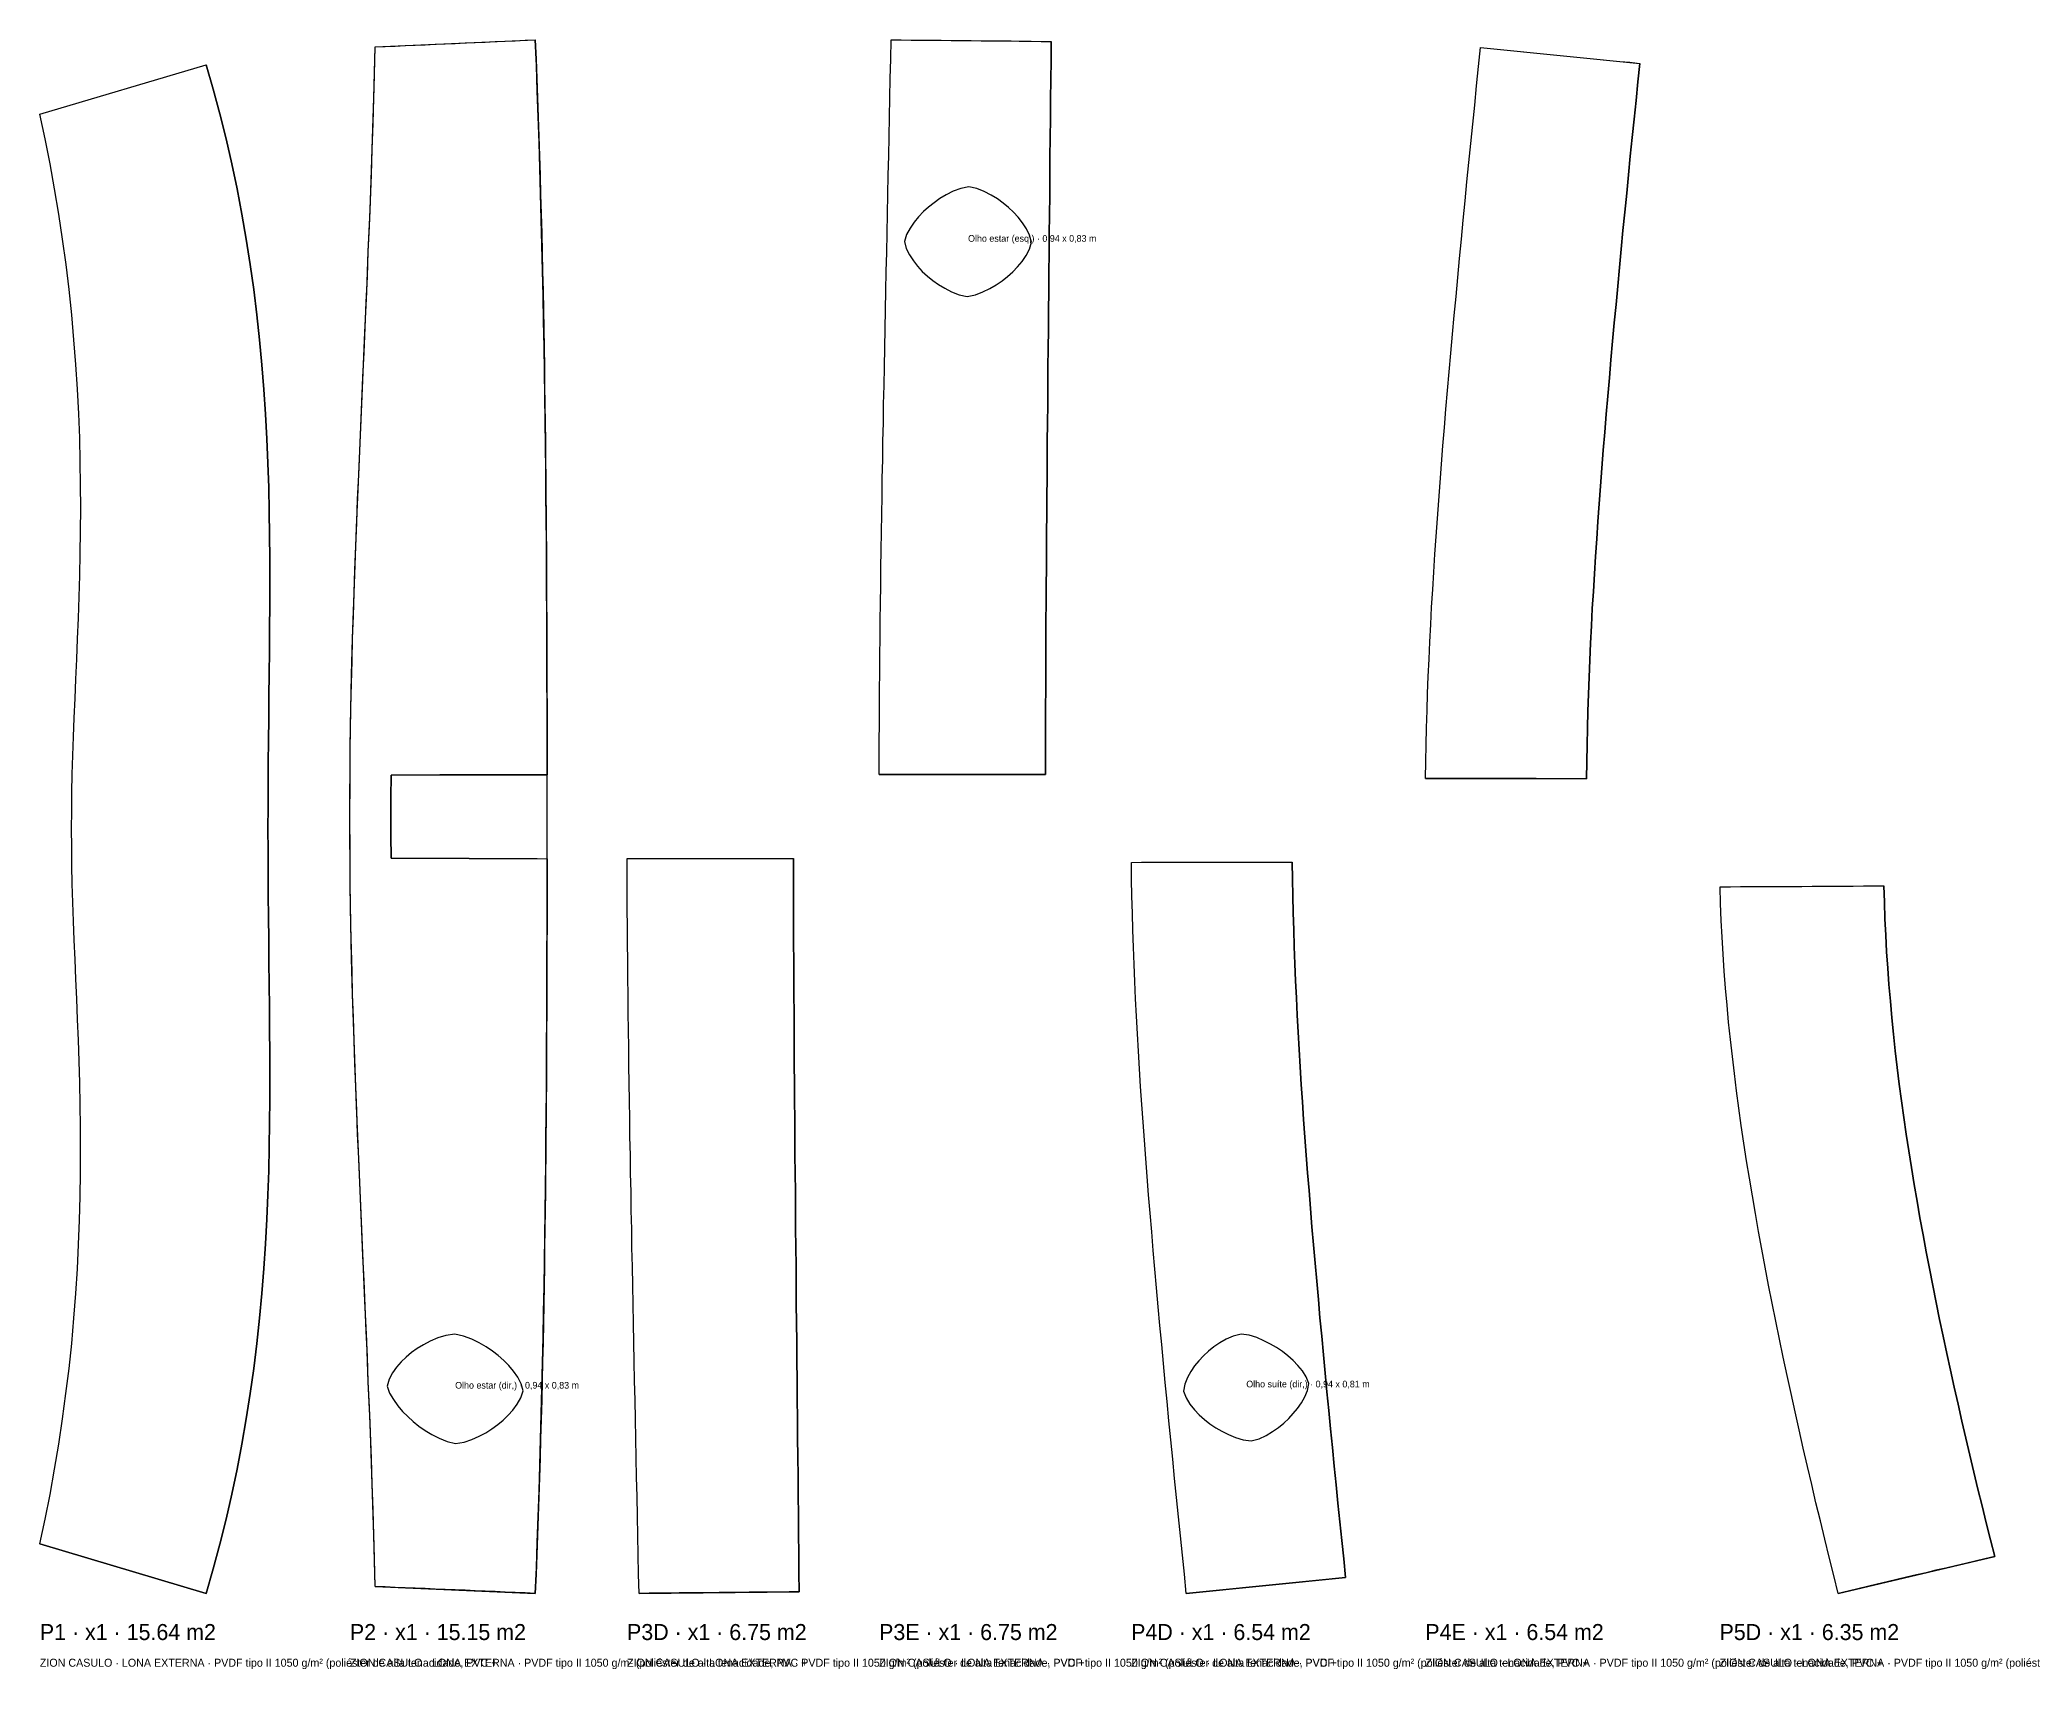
# Model space of a CAD drawing. Header units: metres. Extents: x 0 to 52.9, y -0.6 to 11.6.
# Drawn here: x 0 to 14.94, y -0.57 to 11.65 of the extents above; entities that cross this region are included whole.
import ezdxf

# ---------------------------------------------------------------- set-up
doc = ezdxf.new("R2010")
doc.units = ezdxf.units.M
for name, color, linetype in [('CLAMP', 1, 'Continuous'), ('CONTORNO', 7, 'Continuous'), ('KEDER', 5, 'Continuous'), ('RECORTE', 3, 'Continuous'), ('TEXTO', 2, 'Continuous')]:
    doc.layers.add(name, color=color, linetype=linetype)

msp = doc.modelspace()

# ---------------------------------------------------------------- linework, layer by layer
at = {"layer": 'CLAMP'}
for points in [[(2.634, 5.512), (2.634, 5.527), (2.634, 5.543), (2.634, 5.558), (2.634, 5.574), (2.634, 5.589), (2.633, 5.605), (2.633, 5.621), (2.633, 5.636), (2.633, 5.652), (2.633, 5.667), (2.633, 5.683), (2.633, 5.698), (2.633, 5.714), (2.633, 5.729), (2.633, 5.745), (2.633, 5.76), (2.633, 5.776), (2.633, 5.791), (2.633, 5.807), (2.633, 5.822), (2.633, 5.838), (2.633, 5.854), (2.633, 5.869), (2.633, 5.885), (2.633, 5.9), (2.633, 5.916), (2.633, 5.931), (2.633, 5.947), (2.633, 5.962), (2.633, 5.978), (2.633, 5.993), (2.633, 6.009), (2.633, 6.024), (2.633, 6.04), (2.634, 6.055), (2.634, 6.071), (2.634, 6.087), (2.634, 6.102), (2.634, 6.118), (2.634, 6.133), (3.803, 6.137)], [(6.293, 6.138), (7.54, 6.138)], [(10.391, 6.108), (11.597, 6.107)], [(2.634, 5.512), (3.803, 5.507)], [(4.404, 5.508), (5.65, 5.508)], [(8.185, 5.479), (9.391, 5.481)], [(12.599, 5.297), (13.827, 5.304)]]:
    msp.add_lwpolyline(points, dxfattribs=at)
at = {"layer": 'CONTORNO'}
for points in [[(2.515, 0.052), (2.507, 0.358), (2.498, 0.665), (2.487, 0.973), (2.476, 1.28), (2.463, 1.586), (2.451, 1.89), (2.438, 2.192), (2.424, 2.491), (2.411, 2.788), (2.399, 3.081), (2.386, 3.37), (2.375, 3.655), (2.364, 3.936), (2.354, 4.214), (2.345, 4.488), (2.338, 4.759), (2.333, 5.027), (2.328, 5.294), (2.326, 5.558), (2.325, 5.822), (2.326, 6.086), (2.328, 6.351), (2.333, 6.617), (2.338, 6.886), (2.345, 7.157), (2.354, 7.431), (2.364, 7.708), (2.375, 7.99), (2.386, 8.275), (2.399, 8.564), (2.411, 8.857), (2.424, 9.153), (2.438, 9.453), (2.451, 9.755), (2.463, 10.059), (2.476, 10.365), (2.487, 10.672), (2.498, 10.98), (2.507, 11.287), (2.515, 11.593), (2.59, 11.596), (2.665, 11.599), (2.74, 11.603), (2.815, 11.606), (2.89, 11.609), (2.965, 11.612), (3.04, 11.616), (3.115, 11.619), (3.19, 11.622), (3.265, 11.625), (3.34, 11.629), (3.415, 11.632), (3.49, 11.635), (3.565, 11.638), (3.64, 11.642), (3.715, 11.645), (3.721, 11.5), (3.727, 11.356), (3.732, 11.211), (3.737, 11.066), (3.742, 10.921), (3.747, 10.776), (3.751, 10.63), (3.755, 10.485), (3.759, 10.341), (3.763, 10.196), (3.766, 10.052), (3.77, 9.908), (3.773, 9.764), (3.776, 9.621), (3.778, 9.479), (3.781, 9.336), (3.783, 9.195), (3.785, 9.054), (3.787, 8.914), (3.789, 8.775), (3.791, 8.636), (3.792, 8.498), (3.794, 8.361), (3.795, 8.224), (3.796, 8.089), (3.797, 7.954), (3.798, 7.82), (3.799, 7.687), (3.8, 7.554), (3.8, 7.423), (3.801, 7.292), (3.801, 7.161), (3.802, 7.032), (3.802, 6.903), (3.802, 6.774), (3.803, 6.646), (3.803, 6.518), (3.803, 6.391), (3.803, 6.264), (3.803, 6.137), (3.73, 6.137), (3.657, 6.137), (3.584, 6.137), (3.511, 6.136), (3.438, 6.136), (3.365, 6.136), (3.292, 6.136), (3.219, 6.135), (3.146, 6.135), (3.072, 6.135), (2.999, 6.135), (2.926, 6.134), (2.853, 6.134), (2.78, 6.134), (2.707, 6.133), (2.634, 6.133), (2.634, 6.118), (2.634, 6.102), (2.634, 6.087), (2.634, 6.071), (2.634, 6.055), (2.633, 6.04), (2.633, 6.024), (2.633, 6.009), (2.633, 5.993), (2.633, 5.978), (2.633, 5.962), (2.633, 5.947), (2.633, 5.931), (2.633, 5.916), (2.633, 5.9), (2.633, 5.885), (2.633, 5.869), (2.633, 5.854), (2.633, 5.838), (2.633, 5.822), (2.633, 5.807), (2.633, 5.791), (2.633, 5.776), (2.633, 5.76), (2.633, 5.745), (2.633, 5.729), (2.633, 5.714), (2.633, 5.698), (2.633, 5.683), (2.633, 5.667), (2.633, 5.652), (2.633, 5.636), (2.633, 5.621), (2.633, 5.605), (2.634, 5.589), (2.634, 5.574), (2.634, 5.558), (2.634, 5.543), (2.634, 5.527), (2.634, 5.512), (2.707, 5.511), (2.78, 5.511), (2.853, 5.511), (2.926, 5.511), (2.999, 5.51), (3.072, 5.51), (3.146, 5.51), (3.219, 5.51), (3.292, 5.509), (3.365, 5.509), (3.438, 5.509), (3.511, 5.509), (3.584, 5.508), (3.657, 5.508), (3.73, 5.508), (3.803, 5.507), (3.803, 5.381), (3.803, 5.254), (3.803, 5.127), (3.803, 4.999), (3.802, 4.871), (3.802, 4.742), (3.802, 4.613), (3.801, 4.484), (3.801, 4.353), (3.8, 4.222), (3.8, 4.091), (3.799, 3.958), (3.798, 3.825), (3.797, 3.691), (3.796, 3.556), (3.795, 3.42), (3.794, 3.284), (3.792, 3.147), (3.791, 3.009), (3.789, 2.87), (3.787, 2.731), (3.785, 2.591), (3.783, 2.45), (3.781, 2.308), (3.778, 2.166), (3.776, 2.024), (3.773, 1.881), (3.77, 1.737), (3.766, 1.593), (3.763, 1.449), (3.759, 1.304), (3.755, 1.159), (3.751, 1.014), (3.747, 0.869), (3.742, 0.724), (3.737, 0.579), (3.732, 0.434), (3.727, 0.289), (3.721, 0.144), (3.715, 0), (3.64, 0.003), (3.565, 0.006), (3.49, 0.01), (3.415, 0.013), (3.34, 0.016), (3.265, 0.019), (3.19, 0.023), (3.115, 0.026), (3.04, 0.029), (2.965, 0.032), (2.89, 0.036), (2.815, 0.039), (2.74, 0.042), (2.665, 0.045), (2.59, 0.049)], [(6.293, 6.138), (6.294, 6.265), (6.294, 6.391), (6.295, 6.519), (6.296, 6.646), (6.297, 6.774), (6.298, 6.903), (6.299, 7.032), (6.3, 7.162), (6.302, 7.292), (6.303, 7.423), (6.305, 7.555), (6.307, 7.687), (6.309, 7.82), (6.311, 7.954), (6.313, 8.089), (6.315, 8.225), (6.317, 8.361), (6.32, 8.498), (6.322, 8.636), (6.325, 8.775), (6.327, 8.914), (6.33, 9.054), (6.333, 9.195), (6.335, 9.337), (6.338, 9.479), (6.341, 9.621), (6.344, 9.764), (6.347, 9.908), (6.35, 10.052), (6.353, 10.196), (6.356, 10.341), (6.359, 10.486), (6.362, 10.631), (6.365, 10.776), (6.368, 10.921), (6.371, 11.066), (6.374, 11.211), (6.377, 11.356), (6.38, 11.501), (6.383, 11.645), (6.458, 11.645), (6.533, 11.644), (6.608, 11.643), (6.683, 11.643), (6.758, 11.642), (6.833, 11.641), (6.908, 11.64), (6.983, 11.64), (7.058, 11.639), (7.133, 11.638), (7.208, 11.637), (7.283, 11.637), (7.358, 11.636), (7.433, 11.635), (7.508, 11.634), (7.583, 11.634), (7.582, 11.49), (7.58, 11.345), (7.579, 11.201), (7.577, 11.056), (7.576, 10.912), (7.574, 10.767), (7.573, 10.623), (7.572, 10.478), (7.57, 10.334), (7.569, 10.19), (7.567, 10.046), (7.566, 9.902), (7.565, 9.759), (7.563, 9.617), (7.562, 9.474), (7.561, 9.333), (7.559, 9.192), (7.558, 9.051), (7.557, 8.912), (7.555, 8.772), (7.554, 8.634), (7.553, 8.497), (7.552, 8.36), (7.551, 8.223), (7.55, 8.088), (7.549, 7.954), (7.548, 7.82), (7.547, 7.687), (7.546, 7.554), (7.545, 7.423), (7.544, 7.292), (7.543, 7.162), (7.543, 7.032), (7.542, 6.903), (7.542, 6.775), (7.541, 6.646), (7.541, 6.519), (7.54, 6.392), (7.54, 6.265), (7.54, 6.138), (7.462, 6.138), (7.384, 6.138), (7.306, 6.138), (7.228, 6.138), (7.15, 6.138), (7.072, 6.138), (6.995, 6.138), (6.917, 6.138), (6.839, 6.138), (6.761, 6.138), (6.683, 6.138), (6.605, 6.138), (6.527, 6.138), (6.449, 6.138), (6.371, 6.138)], [(10.391, 6.108), (10.393, 6.235), (10.395, 6.362), (10.398, 6.489), (10.402, 6.617), (10.406, 6.745), (10.411, 6.873), (10.417, 7.002), (10.423, 7.132), (10.429, 7.262), (10.436, 7.393), (10.444, 7.524), (10.452, 7.656), (10.46, 7.789), (10.469, 7.922), (10.479, 8.057), (10.489, 8.192), (10.499, 8.327), (10.51, 8.464), (10.52, 8.601), (10.532, 8.739), (10.543, 8.878), (10.555, 9.017), (10.567, 9.157), (10.58, 9.297), (10.593, 9.438), (10.605, 9.58), (10.619, 9.722), (10.632, 9.864), (10.645, 10.007), (10.659, 10.151), (10.673, 10.294), (10.687, 10.438), (10.701, 10.582), (10.715, 10.726), (10.73, 10.869), (10.744, 11.013), (10.759, 11.157), (10.773, 11.301), (10.788, 11.445), (10.803, 11.588), (10.878, 11.58), (10.952, 11.573), (11.027, 11.566), (11.102, 11.558), (11.176, 11.551), (11.251, 11.543), (11.326, 11.536), (11.4, 11.529), (11.475, 11.521), (11.549, 11.514), (11.624, 11.506), (11.699, 11.499), (11.773, 11.491), (11.848, 11.484), (11.923, 11.477), (11.997, 11.469), (11.983, 11.33), (11.969, 11.191), (11.954, 11.052), (11.94, 10.913), (11.926, 10.773), (11.912, 10.634), (11.899, 10.495), (11.885, 10.355), (11.871, 10.216), (11.858, 10.077), (11.845, 9.938), (11.832, 9.799), (11.819, 9.661), (11.806, 9.523), (11.793, 9.386), (11.781, 9.248), (11.769, 9.112), (11.757, 8.975), (11.746, 8.839), (11.734, 8.704), (11.723, 8.569), (11.713, 8.435), (11.702, 8.301), (11.692, 8.168), (11.683, 8.036), (11.674, 7.904), (11.665, 7.772), (11.657, 7.642), (11.649, 7.511), (11.641, 7.382), (11.635, 7.252), (11.628, 7.124), (11.622, 6.995), (11.617, 6.868), (11.612, 6.74), (11.608, 6.613), (11.605, 6.486), (11.602, 6.36), (11.599, 6.233), (11.597, 6.107), (11.522, 6.107), (11.447, 6.107), (11.371, 6.107), (11.296, 6.107), (11.22, 6.108), (11.145, 6.108), (11.07, 6.108), (10.994, 6.108), (10.919, 6.108), (10.843, 6.108), (10.768, 6.108), (10.693, 6.108), (10.617, 6.108), (10.542, 6.108), (10.466, 6.108)], [(0, 0.371), (0.04, 0.556), (0.077, 0.742), (0.111, 0.93), (0.142, 1.119), (0.171, 1.308), (0.196, 1.497), (0.219, 1.686), (0.239, 1.874), (0.256, 2.062), (0.27, 2.248), (0.282, 2.433), (0.291, 2.616), (0.298, 2.797), (0.303, 2.976), (0.306, 3.152), (0.306, 3.325), (0.306, 3.496), (0.303, 3.663), (0.299, 3.828), (0.295, 3.989), (0.289, 4.148), (0.283, 4.303), (0.277, 4.456), (0.27, 4.605), (0.264, 4.752), (0.258, 4.897), (0.252, 5.039), (0.247, 5.179), (0.243, 5.318), (0.241, 5.456), (0.239, 5.593), (0.238, 5.73), (0.239, 5.866), (0.241, 6.003), (0.243, 6.141), (0.247, 6.28), (0.252, 6.42), (0.258, 6.563), (0.264, 6.707), (0.27, 6.854), (0.277, 7.003), (0.283, 7.156), (0.289, 7.311), (0.295, 7.47), (0.3, 7.631), (0.303, 7.796), (0.306, 7.963), (0.307, 8.134), (0.306, 8.307), (0.303, 8.483), (0.299, 8.662), (0.292, 8.843), (0.282, 9.026), (0.271, 9.211), (0.256, 9.397), (0.239, 9.585), (0.219, 9.773), (0.197, 9.962), (0.171, 10.151), (0.143, 10.34), (0.111, 10.529), (0.077, 10.717), (0.04, 10.903), (0, 11.088), (1.246, 11.459), (1.3, 11.276), (1.35, 11.091), (1.396, 10.904), (1.439, 10.717), (1.479, 10.529), (1.515, 10.34), (1.548, 10.151), (1.578, 9.962), (1.604, 9.774), (1.628, 9.585), (1.648, 9.397), (1.665, 9.21), (1.68, 9.024), (1.693, 8.839), (1.703, 8.655), (1.71, 8.472), (1.716, 8.291), (1.72, 8.111), (1.723, 7.933), (1.725, 7.756), (1.725, 7.581), (1.724, 7.407), (1.723, 7.235), (1.722, 7.064), (1.72, 6.894), (1.718, 6.726), (1.716, 6.558), (1.714, 6.391), (1.713, 6.225), (1.711, 6.06), (1.711, 5.895), (1.71, 5.73), (1.711, 5.565), (1.711, 5.4), (1.713, 5.234), (1.714, 5.068), (1.716, 4.901), (1.718, 4.734), (1.72, 4.565), (1.722, 4.395), (1.723, 4.224), (1.725, 4.052), (1.725, 3.878), (1.725, 3.703), (1.723, 3.526), (1.72, 3.348), (1.716, 3.168), (1.71, 2.987), (1.702, 2.804), (1.692, 2.62), (1.68, 2.435), (1.665, 2.249), (1.648, 2.062), (1.627, 1.874), (1.604, 1.686), (1.578, 1.497), (1.548, 1.308), (1.515, 1.119), (1.479, 0.931), (1.439, 0.743), (1.396, 0.555), (1.35, 0.369), (1.3, 0.184), (1.247, 0)], [(4.493, 0), (4.49, 0.145), (4.487, 0.289), (4.484, 0.434), (4.481, 0.579), (4.478, 0.725), (4.475, 0.87), (4.472, 1.015), (4.469, 1.16), (4.466, 1.305), (4.463, 1.449), (4.46, 1.594), (4.457, 1.738), (4.454, 1.881), (4.451, 2.024), (4.449, 2.167), (4.446, 2.309), (4.443, 2.45), (4.44, 2.591), (4.438, 2.731), (4.435, 2.871), (4.433, 3.009), (4.43, 3.147), (4.428, 3.284), (4.425, 3.421), (4.423, 3.556), (4.421, 3.691), (4.419, 3.825), (4.417, 3.958), (4.416, 4.091), (4.414, 4.222), (4.412, 4.353), (4.411, 4.484), (4.409, 4.614), (4.408, 4.743), (4.407, 4.871), (4.406, 4.999), (4.405, 5.127), (4.405, 5.254), (4.404, 5.381), (4.404, 5.508), (4.482, 5.508), (4.56, 5.508), (4.637, 5.508), (4.715, 5.508), (4.793, 5.508), (4.871, 5.508), (4.949, 5.508), (5.027, 5.508), (5.105, 5.508), (5.183, 5.508), (5.261, 5.508), (5.339, 5.508), (5.417, 5.508), (5.494, 5.508), (5.572, 5.508), (5.65, 5.508), (5.651, 5.381), (5.651, 5.254), (5.651, 5.127), (5.652, 4.999), (5.652, 4.871), (5.653, 4.742), (5.653, 4.613), (5.654, 4.484), (5.655, 4.354), (5.655, 4.223), (5.656, 4.091), (5.657, 3.959), (5.658, 3.826), (5.659, 3.692), (5.66, 3.557), (5.661, 3.422), (5.662, 3.286), (5.663, 3.149), (5.665, 3.011), (5.666, 2.873), (5.667, 2.734), (5.668, 2.594), (5.67, 2.454), (5.671, 2.313), (5.672, 2.171), (5.674, 2.029), (5.675, 1.886), (5.676, 1.743), (5.678, 1.6), (5.679, 1.456), (5.681, 1.312), (5.682, 1.167), (5.683, 1.023), (5.685, 0.878), (5.686, 0.734), (5.688, 0.589), (5.689, 0.444), (5.691, 0.3), (5.692, 0.156), (5.693, 0.012), (5.618, 0.011), (5.543, 0.01), (5.468, 0.01), (5.393, 0.009), (5.318, 0.008), (5.243, 0.007), (5.168, 0.007), (5.093, 0.006), (5.018, 0.005), (4.943, 0.004), (4.868, 0.004), (4.793, 0.003), (4.718, 0.002), (4.643, 0.001), (4.568, 0.001)], [(8.596, 0), (8.582, 0.143), (8.567, 0.287), (8.552, 0.431), (8.538, 0.574), (8.523, 0.718), (8.509, 0.862), (8.495, 1.006), (8.48, 1.15), (8.466, 1.294), (8.453, 1.437), (8.439, 1.58), (8.425, 1.723), (8.412, 1.866), (8.399, 2.008), (8.386, 2.149), (8.373, 2.291), (8.361, 2.431), (8.349, 2.571), (8.337, 2.71), (8.325, 2.849), (8.314, 2.987), (8.303, 3.124), (8.292, 3.26), (8.282, 3.396), (8.272, 3.531), (8.263, 3.665), (8.254, 3.799), (8.245, 3.932), (8.237, 4.064), (8.23, 4.195), (8.223, 4.326), (8.216, 4.456), (8.21, 4.586), (8.205, 4.715), (8.2, 4.843), (8.196, 4.971), (8.192, 5.099), (8.189, 5.226), (8.186, 5.353), (8.185, 5.479), (8.26, 5.48), (8.335, 5.48), (8.411, 5.48), (8.486, 5.48), (8.562, 5.48), (8.637, 5.48), (8.712, 5.48), (8.788, 5.48), (8.863, 5.48), (8.939, 5.48), (9.014, 5.48), (9.089, 5.48), (9.165, 5.48), (9.24, 5.481), (9.315, 5.481), (9.391, 5.481), (9.393, 5.355), (9.395, 5.228), (9.398, 5.102), (9.402, 4.975), (9.406, 4.848), (9.411, 4.72), (9.416, 4.592), (9.422, 4.464), (9.428, 4.335), (9.435, 4.206), (9.442, 4.076), (9.45, 3.946), (9.459, 3.815), (9.467, 3.684), (9.476, 3.552), (9.486, 3.42), (9.496, 3.286), (9.506, 3.153), (9.517, 3.019), (9.528, 2.884), (9.539, 2.748), (9.551, 2.613), (9.563, 2.476), (9.575, 2.34), (9.587, 2.202), (9.599, 2.065), (9.612, 1.927), (9.625, 1.788), (9.638, 1.65), (9.651, 1.511), (9.665, 1.372), (9.678, 1.233), (9.692, 1.093), (9.706, 0.954), (9.72, 0.814), (9.734, 0.675), (9.748, 0.536), (9.762, 0.397), (9.777, 0.258), (9.791, 0.119), (9.716, 0.111), (9.642, 0.104), (9.567, 0.096), (9.492, 0.089), (9.418, 0.082), (9.343, 0.074), (9.268, 0.067), (9.194, 0.059), (9.119, 0.052), (9.044, 0.045), (8.97, 0.037), (8.895, 0.03), (8.82, 0.022), (8.746, 0.015), (8.671, 0.007)], [(13.485, 0), (13.451, 0.135), (13.417, 0.271), (13.384, 0.407), (13.351, 0.543), (13.318, 0.679), (13.286, 0.816), (13.254, 0.952), (13.222, 1.089), (13.192, 1.225), (13.161, 1.362), (13.131, 1.498), (13.102, 1.634), (13.073, 1.77), (13.045, 1.906), (13.017, 2.041), (12.99, 2.176), (12.963, 2.311), (12.937, 2.446), (12.912, 2.58), (12.888, 2.713), (12.864, 2.847), (12.841, 2.979), (12.819, 3.112), (12.798, 3.243), (12.778, 3.375), (12.758, 3.506), (12.74, 3.636), (12.722, 3.766), (12.706, 3.896), (12.691, 4.025), (12.676, 4.153), (12.663, 4.282), (12.651, 4.41), (12.64, 4.537), (12.63, 4.664), (12.622, 4.791), (12.614, 4.918), (12.608, 5.044), (12.603, 5.171), (12.599, 5.297), (12.676, 5.297), (12.753, 5.298), (12.83, 5.298), (12.906, 5.299), (12.983, 5.299), (13.06, 5.299), (13.136, 5.3), (13.213, 5.3), (13.29, 5.301), (13.367, 5.301), (13.443, 5.302), (13.52, 5.302), (13.597, 5.302), (13.674, 5.303), (13.75, 5.303), (13.827, 5.304), (13.831, 5.181), (13.835, 5.057), (13.841, 4.934), (13.848, 4.81), (13.856, 4.687), (13.865, 4.563), (13.876, 4.439), (13.887, 4.315), (13.9, 4.191), (13.913, 4.067), (13.927, 3.942), (13.943, 3.818), (13.959, 3.693), (13.977, 3.568), (13.995, 3.443), (14.014, 3.317), (14.034, 3.192), (14.054, 3.066), (14.076, 2.94), (14.098, 2.814), (14.121, 2.688), (14.145, 2.561), (14.169, 2.434), (14.194, 2.308), (14.219, 2.181), (14.245, 2.054), (14.272, 1.927), (14.299, 1.799), (14.326, 1.672), (14.354, 1.545), (14.383, 1.418), (14.412, 1.29), (14.441, 1.163), (14.471, 1.036), (14.501, 0.909), (14.532, 0.782), (14.563, 0.655), (14.594, 0.529), (14.626, 0.402), (14.658, 0.276), (14.585, 0.259), (14.511, 0.242), (14.438, 0.224), (14.365, 0.207), (14.292, 0.19), (14.218, 0.173), (14.145, 0.155), (14.072, 0.138), (13.998, 0.121), (13.925, 0.104), (13.852, 0.086), (13.778, 0.069), (13.705, 0.052), (13.632, 0.035), (13.559, 0.017)]]:
    msp.add_lwpolyline(points, close=True, dxfattribs=at)
at = {"layer": 'KEDER'}
for points in [[(2.515, 0.052), (2.51, 0.243), (2.505, 0.435), (2.499, 0.627), (2.493, 0.819), (2.486, 1.011), (2.479, 1.203), (2.471, 1.394), (2.463, 1.586), (2.456, 1.776), (2.447, 1.966), (2.439, 2.154), (2.431, 2.342), (2.423, 2.529), (2.415, 2.714), (2.406, 2.898), (2.399, 3.081), (2.391, 3.262), (2.383, 3.442), (2.376, 3.62), (2.369, 3.796), (2.362, 3.971), (2.356, 4.145), (2.351, 4.317), (2.345, 4.488), (2.341, 4.658), (2.337, 4.827), (2.333, 4.994), (2.33, 5.161), (2.328, 5.327), (2.326, 5.492), (2.325, 5.658), (2.325, 5.822), (2.325, 5.987), (2.326, 6.153), (2.328, 6.318), (2.33, 6.484), (2.333, 6.651), (2.337, 6.818), (2.341, 6.987), (2.345, 7.157), (2.351, 7.328), (2.356, 7.5), (2.362, 7.673), (2.369, 7.849), (2.376, 8.025), (2.383, 8.203), (2.391, 8.383), (2.399, 8.564), (2.406, 8.747), (2.415, 8.931), (2.423, 9.116), (2.431, 9.303), (2.439, 9.49), (2.447, 9.679), (2.456, 9.869), (2.463, 10.059), (2.471, 10.25), (2.479, 10.442), (2.486, 10.634), (2.493, 10.826), (2.499, 11.018), (2.505, 11.21), (2.51, 11.402), (2.515, 11.593)], [(2.515, 11.593), (3.715, 11.645)], [(3.715, 0), (3.723, 0.192), (3.73, 0.384), (3.737, 0.577), (3.743, 0.769), (3.749, 0.962), (3.755, 1.155), (3.76, 1.347), (3.765, 1.539), (3.77, 1.73), (3.774, 1.921), (3.777, 2.11), (3.781, 2.299), (3.784, 2.487), (3.787, 2.674), (3.789, 2.859), (3.791, 3.043), (3.793, 3.226), (3.795, 3.407), (3.796, 3.587), (3.798, 3.766), (3.799, 3.943), (3.8, 4.119), (3.801, 4.293), (3.801, 4.467), (3.802, 4.639), (3.802, 4.81), (3.803, 4.98), (3.803, 5.15), (3.803, 5.318), (3.803, 5.487), (3.803, 5.655), (3.803, 5.822), (3.803, 5.99), (3.803, 6.158), (3.803, 6.326), (3.803, 6.495), (3.803, 6.665), (3.802, 6.835), (3.802, 7.006), (3.801, 7.178), (3.801, 7.352), (3.8, 7.526), (3.799, 7.702), (3.798, 7.879), (3.796, 8.058), (3.795, 8.238), (3.793, 8.419), (3.791, 8.602), (3.789, 8.786), (3.787, 8.971), (3.784, 9.158), (3.781, 9.346), (3.777, 9.534), (3.774, 9.724), (3.77, 9.915), (3.765, 10.106), (3.76, 10.298), (3.755, 10.49), (3.749, 10.683), (3.743, 10.875), (3.737, 11.068), (3.73, 11.261), (3.723, 11.453), (3.715, 11.645)], [(6.293, 6.138), (6.294, 6.265), (6.294, 6.391), (6.295, 6.519), (6.296, 6.646), (6.297, 6.774), (6.298, 6.903), (6.299, 7.032), (6.3, 7.162), (6.302, 7.292), (6.303, 7.423), (6.305, 7.555), (6.307, 7.687), (6.309, 7.82), (6.311, 7.954), (6.313, 8.089), (6.315, 8.225), (6.317, 8.361), (6.32, 8.498), (6.322, 8.636), (6.325, 8.775), (6.327, 8.914), (6.33, 9.054), (6.333, 9.195), (6.335, 9.337), (6.338, 9.479), (6.341, 9.621), (6.344, 9.764), (6.347, 9.908), (6.35, 10.052), (6.353, 10.196), (6.356, 10.341), (6.359, 10.486), (6.362, 10.631), (6.365, 10.776), (6.368, 10.921), (6.371, 11.066), (6.374, 11.211), (6.377, 11.356), (6.38, 11.501), (6.383, 11.645)], [(6.383, 11.645), (7.583, 11.634)], [(7.54, 6.138), (7.54, 6.265), (7.54, 6.392), (7.541, 6.519), (7.541, 6.646), (7.542, 6.775), (7.542, 6.903), (7.543, 7.032), (7.543, 7.162), (7.544, 7.292), (7.545, 7.423), (7.546, 7.554), (7.547, 7.687), (7.548, 7.82), (7.549, 7.954), (7.55, 8.088), (7.551, 8.223), (7.552, 8.36), (7.553, 8.497), (7.554, 8.634), (7.555, 8.772), (7.557, 8.912), (7.558, 9.051), (7.559, 9.192), (7.561, 9.333), (7.562, 9.474), (7.563, 9.617), (7.565, 9.759), (7.566, 9.902), (7.567, 10.046), (7.569, 10.19), (7.57, 10.334), (7.572, 10.478), (7.573, 10.623), (7.574, 10.767), (7.576, 10.912), (7.577, 11.056), (7.579, 11.201), (7.58, 11.345), (7.582, 11.49), (7.583, 11.634)], [(10.391, 6.108), (10.393, 6.235), (10.395, 6.362), (10.398, 6.489), (10.402, 6.617), (10.406, 6.745), (10.411, 6.873), (10.417, 7.002), (10.423, 7.132), (10.429, 7.262), (10.436, 7.393), (10.444, 7.524), (10.452, 7.656), (10.46, 7.789), (10.469, 7.922), (10.479, 8.057), (10.489, 8.192), (10.499, 8.327), (10.51, 8.464), (10.52, 8.601), (10.532, 8.739), (10.543, 8.878), (10.555, 9.017), (10.567, 9.157), (10.58, 9.297), (10.593, 9.438), (10.605, 9.58), (10.619, 9.722), (10.632, 9.864), (10.645, 10.007), (10.659, 10.151), (10.673, 10.294), (10.687, 10.438), (10.701, 10.582), (10.715, 10.726), (10.73, 10.869), (10.744, 11.013), (10.759, 11.157), (10.773, 11.301), (10.788, 11.445), (10.803, 11.588)], [(10.803, 11.588), (11.997, 11.469)], [(0, 11.088), (1.246, 11.459)], [(1.247, 0), (1.3, 0.184), (1.35, 0.369), (1.396, 0.555), (1.439, 0.743), (1.479, 0.931), (1.515, 1.119), (1.548, 1.308), (1.578, 1.497), (1.604, 1.686), (1.627, 1.874), (1.648, 2.062), (1.665, 2.249), (1.68, 2.435), (1.692, 2.62), (1.702, 2.804), (1.71, 2.987), (1.716, 3.168), (1.72, 3.348), (1.723, 3.526), (1.725, 3.703), (1.725, 3.878), (1.725, 4.052), (1.723, 4.224), (1.722, 4.395), (1.72, 4.565), (1.718, 4.734), (1.716, 4.901), (1.714, 5.068), (1.713, 5.234), (1.711, 5.4), (1.711, 5.565), (1.71, 5.73), (1.711, 5.895), (1.711, 6.06), (1.713, 6.225), (1.714, 6.391), (1.716, 6.558), (1.718, 6.726), (1.72, 6.894), (1.722, 7.064), (1.723, 7.235), (1.724, 7.407), (1.725, 7.581), (1.725, 7.756), (1.723, 7.933), (1.72, 8.111), (1.716, 8.291), (1.71, 8.472), (1.703, 8.655), (1.693, 8.839), (1.68, 9.024), (1.665, 9.21), (1.648, 9.397), (1.628, 9.585), (1.604, 9.774), (1.578, 9.962), (1.548, 10.151), (1.515, 10.34), (1.479, 10.529), (1.439, 10.717), (1.396, 10.904), (1.35, 11.091), (1.3, 11.276), (1.246, 11.459)], [(11.597, 6.107), (11.599, 6.233), (11.602, 6.36), (11.605, 6.486), (11.608, 6.613), (11.612, 6.74), (11.617, 6.868), (11.622, 6.995), (11.628, 7.124), (11.635, 7.252), (11.641, 7.382), (11.649, 7.511), (11.657, 7.642), (11.665, 7.772), (11.674, 7.904), (11.683, 8.036), (11.692, 8.168), (11.702, 8.301), (11.713, 8.435), (11.723, 8.569), (11.734, 8.704), (11.746, 8.839), (11.757, 8.975), (11.769, 9.112), (11.781, 9.248), (11.793, 9.386), (11.806, 9.523), (11.819, 9.661), (11.832, 9.799), (11.845, 9.938), (11.858, 10.077), (11.871, 10.216), (11.885, 10.355), (11.899, 10.495), (11.912, 10.634), (11.926, 10.773), (11.94, 10.913), (11.954, 11.052), (11.969, 11.191), (11.983, 11.33), (11.997, 11.469)], [(0, 0.371), (0.04, 0.556), (0.077, 0.742), (0.111, 0.93), (0.142, 1.119), (0.171, 1.308), (0.196, 1.497), (0.219, 1.686), (0.239, 1.874), (0.256, 2.062), (0.27, 2.248), (0.282, 2.433), (0.291, 2.616), (0.298, 2.797), (0.303, 2.976), (0.306, 3.152), (0.306, 3.325), (0.306, 3.496), (0.303, 3.663), (0.299, 3.828), (0.295, 3.989), (0.289, 4.148), (0.283, 4.303), (0.277, 4.456), (0.27, 4.605), (0.264, 4.752), (0.258, 4.897), (0.252, 5.039), (0.247, 5.179), (0.243, 5.318), (0.241, 5.456), (0.239, 5.593), (0.238, 5.73), (0.239, 5.866), (0.241, 6.003), (0.243, 6.141), (0.247, 6.28), (0.252, 6.42), (0.258, 6.563), (0.264, 6.707), (0.27, 6.854), (0.277, 7.003), (0.283, 7.156), (0.289, 7.311), (0.295, 7.47), (0.3, 7.631), (0.303, 7.796), (0.306, 7.963), (0.307, 8.134), (0.306, 8.307), (0.303, 8.483), (0.299, 8.662), (0.292, 8.843), (0.282, 9.026), (0.271, 9.211), (0.256, 9.397), (0.239, 9.585), (0.219, 9.773), (0.197, 9.962), (0.171, 10.151), (0.143, 10.34), (0.111, 10.529), (0.077, 10.717), (0.04, 10.903), (0, 11.088)], [(4.493, 0), (4.49, 0.145), (4.487, 0.289), (4.484, 0.434), (4.481, 0.579), (4.478, 0.725), (4.475, 0.87), (4.472, 1.015), (4.469, 1.16), (4.466, 1.305), (4.463, 1.449), (4.46, 1.594), (4.457, 1.738), (4.454, 1.881), (4.451, 2.024), (4.449, 2.167), (4.446, 2.309), (4.443, 2.45), (4.44, 2.591), (4.438, 2.731), (4.435, 2.871), (4.433, 3.009), (4.43, 3.147), (4.428, 3.284), (4.425, 3.421), (4.423, 3.556), (4.421, 3.691), (4.419, 3.825), (4.417, 3.958), (4.416, 4.091), (4.414, 4.222), (4.412, 4.353), (4.411, 4.484), (4.409, 4.614), (4.408, 4.743), (4.407, 4.871), (4.406, 4.999), (4.405, 5.127), (4.405, 5.254), (4.404, 5.381), (4.404, 5.508)], [(5.693, 0.012), (5.692, 0.156), (5.691, 0.3), (5.689, 0.444), (5.688, 0.589), (5.686, 0.734), (5.685, 0.878), (5.683, 1.023), (5.682, 1.167), (5.681, 1.312), (5.679, 1.456), (5.678, 1.6), (5.676, 1.743), (5.675, 1.886), (5.674, 2.029), (5.672, 2.171), (5.671, 2.313), (5.67, 2.454), (5.668, 2.594), (5.667, 2.734), (5.666, 2.873), (5.665, 3.011), (5.663, 3.149), (5.662, 3.286), (5.661, 3.422), (5.66, 3.557), (5.659, 3.692), (5.658, 3.826), (5.657, 3.959), (5.656, 4.091), (5.655, 4.223), (5.655, 4.354), (5.654, 4.484), (5.653, 4.613), (5.653, 4.742), (5.652, 4.871), (5.652, 4.999), (5.651, 5.127), (5.651, 5.254), (5.651, 5.381), (5.65, 5.508)], [(8.596, 0), (8.582, 0.143), (8.567, 0.287), (8.552, 0.431), (8.538, 0.574), (8.523, 0.718), (8.509, 0.862), (8.495, 1.006), (8.48, 1.15), (8.466, 1.294), (8.453, 1.437), (8.439, 1.58), (8.425, 1.723), (8.412, 1.866), (8.399, 2.008), (8.386, 2.149), (8.373, 2.291), (8.361, 2.431), (8.349, 2.571), (8.337, 2.71), (8.325, 2.849), (8.314, 2.987), (8.303, 3.124), (8.292, 3.26), (8.282, 3.396), (8.272, 3.531), (8.263, 3.665), (8.254, 3.799), (8.245, 3.932), (8.237, 4.064), (8.23, 4.195), (8.223, 4.326), (8.216, 4.456), (8.21, 4.586), (8.205, 4.715), (8.2, 4.843), (8.196, 4.971), (8.192, 5.099), (8.189, 5.226), (8.186, 5.353), (8.185, 5.479)], [(9.791, 0.119), (9.777, 0.258), (9.762, 0.397), (9.748, 0.536), (9.734, 0.675), (9.72, 0.814), (9.706, 0.954), (9.692, 1.093), (9.678, 1.233), (9.665, 1.372), (9.651, 1.511), (9.638, 1.65), (9.625, 1.788), (9.612, 1.927), (9.599, 2.065), (9.587, 2.202), (9.575, 2.34), (9.563, 2.476), (9.551, 2.613), (9.539, 2.748), (9.528, 2.884), (9.517, 3.019), (9.506, 3.153), (9.496, 3.286), (9.486, 3.42), (9.476, 3.552), (9.467, 3.684), (9.459, 3.815), (9.45, 3.946), (9.442, 4.076), (9.435, 4.206), (9.428, 4.335), (9.422, 4.464), (9.416, 4.592), (9.411, 4.72), (9.406, 4.848), (9.402, 4.975), (9.398, 5.102), (9.395, 5.228), (9.393, 5.355), (9.391, 5.481)], [(13.485, 0), (13.451, 0.135), (13.417, 0.271), (13.384, 0.407), (13.351, 0.543), (13.318, 0.679), (13.286, 0.816), (13.254, 0.952), (13.222, 1.089), (13.192, 1.225), (13.161, 1.362), (13.131, 1.498), (13.102, 1.634), (13.073, 1.77), (13.045, 1.906), (13.017, 2.041), (12.99, 2.176), (12.963, 2.311), (12.937, 2.446), (12.912, 2.58), (12.888, 2.713), (12.864, 2.847), (12.841, 2.979), (12.819, 3.112), (12.798, 3.243), (12.778, 3.375), (12.758, 3.506), (12.74, 3.636), (12.722, 3.766), (12.706, 3.896), (12.691, 4.025), (12.676, 4.153), (12.663, 4.282), (12.651, 4.41), (12.64, 4.537), (12.63, 4.664), (12.622, 4.791), (12.614, 4.918), (12.608, 5.044), (12.603, 5.171), (12.599, 5.297)], [(14.658, 0.276), (14.626, 0.402), (14.594, 0.529), (14.563, 0.655), (14.532, 0.782), (14.501, 0.909), (14.471, 1.036), (14.441, 1.163), (14.412, 1.29), (14.383, 1.418), (14.354, 1.545), (14.326, 1.672), (14.299, 1.799), (14.272, 1.927), (14.245, 2.054), (14.219, 2.181), (14.194, 2.308), (14.169, 2.434), (14.145, 2.561), (14.121, 2.688), (14.098, 2.814), (14.076, 2.94), (14.054, 3.066), (14.034, 3.192), (14.014, 3.317), (13.995, 3.443), (13.977, 3.568), (13.959, 3.693), (13.943, 3.818), (13.927, 3.942), (13.913, 4.067), (13.9, 4.191), (13.887, 4.315), (13.876, 4.439), (13.865, 4.563), (13.856, 4.687), (13.848, 4.81), (13.841, 4.934), (13.835, 5.057), (13.831, 5.181), (13.827, 5.304)], [(0, 0.371), (1.247, 0)], [(13.485, 0), (14.658, 0.276)], [(2.515, 0.052), (3.715, 0)], [(4.493, 0), (5.693, 0.012)], [(8.596, 0), (9.791, 0.119)]]:
    msp.add_lwpolyline(points, dxfattribs=at)
at = {"layer": 'RECORTE'}
for points in [[(7.436, 10.129), (7.422, 10.181), (7.398, 10.23), (7.369, 10.275), (7.336, 10.316), (7.301, 10.354), (7.263, 10.389), (7.223, 10.422), (7.18, 10.453), (7.133, 10.482), (7.082, 10.508), (7.026, 10.53), (6.966, 10.543), (6.905, 10.531), (6.849, 10.51), (6.797, 10.484), (6.749, 10.456), (6.705, 10.425), (6.664, 10.392), (6.626, 10.358), (6.589, 10.32), (6.555, 10.279), (6.525, 10.235), (6.499, 10.187), (6.483, 10.134), (6.497, 10.082), (6.521, 10.033), (6.55, 9.988), (6.582, 9.948), (6.617, 9.91), (6.655, 9.875), (6.695, 9.842), (6.738, 9.811), (6.785, 9.783), (6.837, 9.757), (6.893, 9.735), (6.954, 9.722), (7.015, 9.735), (7.072, 9.756), (7.124, 9.781), (7.171, 9.809), (7.216, 9.84), (7.257, 9.872), (7.295, 9.907), (7.332, 9.944), (7.365, 9.985), (7.396, 10.029), (7.421, 10.077)], [(3.624, 1.517), (3.609, 1.57), (3.583, 1.62), (3.551, 1.665), (3.516, 1.707), (3.478, 1.746), (3.437, 1.782), (3.393, 1.816), (3.346, 1.848), (3.294, 1.878), (3.238, 1.906), (3.177, 1.929), (3.111, 1.944), (3.044, 1.934), (2.983, 1.915), (2.928, 1.891), (2.877, 1.864), (2.83, 1.836), (2.787, 1.805), (2.747, 1.771), (2.71, 1.735), (2.675, 1.696), (2.644, 1.653), (2.619, 1.606), (2.605, 1.554), (2.623, 1.501), (2.651, 1.452), (2.684, 1.406), (2.72, 1.364), (2.759, 1.325), (2.8, 1.288), (2.843, 1.254), (2.89, 1.222), (2.94, 1.191), (2.994, 1.163), (3.053, 1.139), (3.117, 1.124), (3.181, 1.134), (3.24, 1.154), (3.294, 1.178), (3.344, 1.204), (3.39, 1.234), (3.433, 1.265), (3.473, 1.298), (3.512, 1.335), (3.547, 1.374), (3.58, 1.418), (3.607, 1.465)], [(9.515, 1.572), (9.496, 1.622), (9.467, 1.667), (9.433, 1.708), (9.397, 1.746), (9.358, 1.78), (9.317, 1.812), (9.274, 1.842), (9.229, 1.869), (9.179, 1.894), (9.126, 1.917), (9.069, 1.935), (9.008, 1.944), (8.949, 1.929), (8.895, 1.905), (8.847, 1.877), (8.803, 1.847), (8.763, 1.815), (8.725, 1.781), (8.691, 1.744), (8.659, 1.705), (8.631, 1.664), (8.605, 1.618), (8.585, 1.569), (8.576, 1.516), (8.595, 1.465), (8.624, 1.419), (8.658, 1.377), (8.694, 1.339), (8.733, 1.304), (8.774, 1.272), (8.817, 1.242), (8.863, 1.215), (8.912, 1.19), (8.966, 1.168), (9.023, 1.151), (9.084, 1.143), (9.143, 1.159), (9.196, 1.184), (9.244, 1.213), (9.288, 1.244), (9.328, 1.277), (9.365, 1.311), (9.399, 1.348), (9.431, 1.386), (9.46, 1.428), (9.485, 1.473), (9.505, 1.521)]]:
    msp.add_lwpolyline(points, close=True, dxfattribs=at)

# ---------------------------------------------------------------- texts
at = {"layer": 'TEXTO'}
for s, height, p in [('Olho estar (esq,) · 0,94 x 0,83 m', 0.05, (6.96, 10.132)), ('Olho estar (dir,) · 0,94 x 0,83 m', 0.05, (3.114, 1.535)), ('Olho suíte (dir,) · 0,94 x 0,81 m', 0.05, (9.046, 1.544)), ('P1 · x1 · 15.64 m2', 0.12, (0, -0.35)), ('P2 · x1 · 15.15 m2', 0.12, (2.325, -0.35)), ('P3D · x1 · 6.75 m2', 0.12, (4.403, -0.35)), ('P3E · x1 · 6.75 m2', 0.12, (6.293, -0.35)), ('P4D · x1 · 6.54 m2', 0.12, (8.183, -0.35)), ('P4E · x1 · 6.54 m2', 0.12, (10.389, -0.35)), ('P5D · x1 · 6.35 m2', 0.12, (12.595, -0.35)), ('ZION CASULO · LONA EXTERNA · PVDF tipo II 1050 g/m² (poliéster de alta tenacidade, PVC + ', 0.06, (0, -0.55)), ('ZION CASULO · LONA EXTERNA · PVDF tipo II 1050 g/m² (poliéster de alta tenacidade, PVC + ', 0.06, (2.325, -0.55)), ('ZION CASULO · LONA EXTERNA · PVDF tipo II 1050 g/m² (poliéster de alta tenacidade, PVC + ', 0.06, (4.403, -0.55)), ('ZION CASULO · LONA EXTERNA · PVDF tipo II 1050 g/m² (poliéster de alta tenacidade, PVC + ', 0.06, (6.293, -0.55)), ('ZION CASULO · LONA EXTERNA · PVDF tipo II 1050 g/m² (poliéster de alta tenacidade, PVC + ', 0.06, (8.183, -0.55)), ('ZION CASULO · LONA EXTERNA · PVDF tipo II 1050 g/m² (poliéster de alta tenacidade, PVC + ', 0.06, (10.389, -0.55)), ('ZION CASULO · LONA EXTERNA · PVDF tipo II 1050 g/m² (poliéster de alta tenacidade, PVC + ', 0.06, (12.595, -0.55))]:
    msp.add_text(s, height=height, dxfattribs=at).set_placement(p)

doc.saveas('drawing.dxf')
